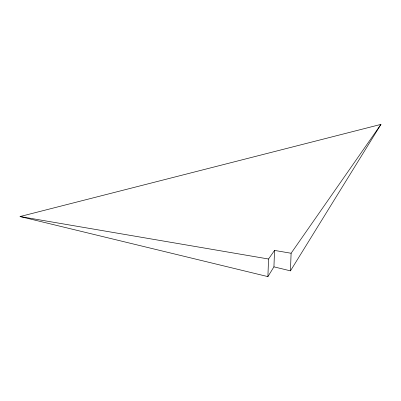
<?xml version="1.0" encoding="UTF-8"?>
<svg xmlns="http://www.w3.org/2000/svg" width="401" height="401" viewBox="0 0 401 401"><rect width="100%" height="100%" fill="white"/><g stroke="black" fill="none" stroke-linecap="round" stroke-linejoin="round"><path stroke-width="0.6" d="M267.898 276.615L268.545 259.011L274.535 250.419L291.101 253.252L380.95 124.385L20.05 216.535L267.898 276.615L273.933 266.85L274.535 250.419M273.933 266.85L290.454 270.855L291.101 253.252M290.454 270.855L380.95 124.385M20.05 216.535L268.545 259.011"/></g></svg>
